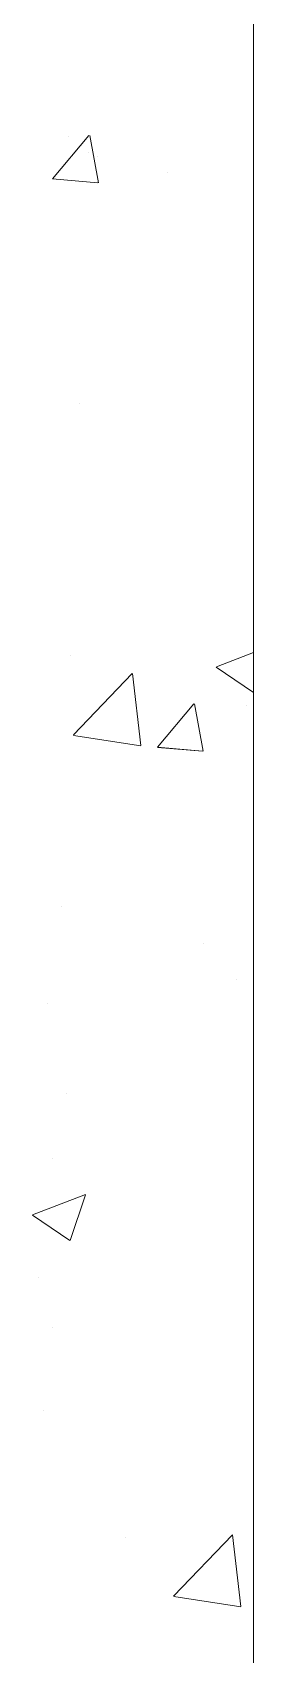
# Model space of a CAD drawing. Header units: millimetres. Extents: x 470010 to 1231400, y -134005 to 421770.
# Drawn here: x 672899 to 672974, y -13485 to -12940 of the extents above; entities that cross this region are included whole.
import ezdxf
from ezdxf.enums import TextEntityAlignment as Align

# ---------------------------------------------------------------- set-up
doc = ezdxf.new("R2010")
doc.units = ezdxf.units.MM
doc.layers.get('Defpoints').update_dxf_attribs({"color": 140})
doc.layers.add('АР_Стены ПЕНОблок', color=52, linetype='Continuous', lineweight=20)
doc.layers.add('АР_Штриховка', color=8, linetype='Continuous', lineweight=0)
doc.styles.add('style1', font='ARIALN.TTF')

# ---------------------------------------------------------------- blocks, each defined once
blk = doc.blocks.new('A$C9108343f')
at = {"layer": 'АР_Стены ПЕНОблок', "color": 18, "linetype": 'Continuous', "lineweight": 20, "true_color": 0x000000}
blk.add_line((7254.96, 21355), (7254.96, 97555), dxfattribs=at)
at = {"layer": 'АР_Штриховка', "color": 18, "linetype": 'Continuous', "lineweight": 0, "true_color": 0x000000}
for p, q in [((7187.34, 87376.75), (7199.59, 87391.34)), ((7192.73, 87390.9), (7192.73, 87390.9)), ((7202.81, 87375.47), (7199.87, 87391.39)), ((7199.59, 87385.71), (7199.59, 87385.71)), ((7202.39, 87384.42), (7202.39, 87384.42)), ((7225.84, 87378.85), (7225.84, 87378.85)), ((7187.34, 87376.75), (7202.53, 87375.42)), ((7196.5, 87301.15), (7196.5, 87301.15)), ((7193.41, 87216.6), (7193.41, 87216.6)), ((7242.44, 87212.75), (7254.96, 87217.56)), ((7194.37, 87189.84), (7214.15, 87210.46)), ((7217.04, 87186.35), (7214.23, 87210.47)), ((7242.37, 87212.59), (7254.96, 87204.1)), ((7222.59, 87185.69), (7234.83, 87200.29)), ((7238.05, 87184.41), (7235.12, 87200.33)), ((7252.61, 87199.61), (7252.61, 87199.61)), ((7194.43, 87189.72), (7217.02, 87186.21)), ((7222.59, 87185.69), (7237.77, 87184.36)), ((7190.32, 87132.04), (7190.32, 87132.04)), ((7237.99, 87119.79), (7237.99, 87119.79)), ((7249.38, 87107.8), (7249.38, 87107.8)), ((7185.79, 87099.43), (7185.79, 87099.43)), ((7191.98, 87069.26), (7191.98, 87069.26)), ((7187.23, 87047.49), (7187.23, 87047.49)), ((7180.64, 87028.57), (7198.42, 87035.39)), ((7193.22, 87019.88), (7198.37, 87035.23)), ((7180.57, 87028.4), (7193.2, 87019.88)), ((7182.56, 87007.62), (7182.56, 87007.62)), ((7187.45, 86990.68), (7187.45, 86990.68)), ((7184.14, 86962.93), (7184.14, 86962.93)), ((7228.04, 86900.37), (7247.83, 86920.99)), ((7250.71, 86896.88), (7247.91, 86921)), ((7211.94, 86920.1), (7211.94, 86920.1)), ((7228.1, 86900.25), (7250.69, 86896.75))]:
    blk.add_line(p, q, dxfattribs=at)
at = {"layer": 'Defpoints', "color": 18, "true_color": 0x000000, "style": 'style1'}
for p in [(143949.34, 316089.12), (143974.98, 281639.5), (143890.4, 273244.71), (143839.99, 264276.81), (143967.75, 254892.38), (12251.96, 104178.14), (12382.58, 96023.14)]:
    blk.add_attdef('АР-ПОМЕЩЕНИЕ:НАИМЕНОВАНИЕ', text='', height=100, dxfattribs=at).set_placement(p, align=Align.MIDDLE)
at = {"layer": 'Defpoints', "color": 18, "true_color": 0x000000, "style": 'style1', "flags": 8}
for p in [(143951.3, 279099.09), (143848.34, 269251.11), (143875.33, 260094.25), (144049.74, 250824.7), (163419.28, 238153.36), (155897.46, 237965.97), (183037.2, 237965.97), (143342.94, 237876.19)]:
    blk.add_attdef('АР-ПОМЕЩЕНИЕ:НАИМЕНОВАНИЕ', text='', height=100, dxfattribs=at).set_placement(p, align=Align.MIDDLE)

msp = doc.modelspace()

# ---------------------------------------------------------------- linework, layer by layer
at = {"layer": 'АР_Стены ПЕНОблок', "color": 18, "linetype": 'Continuous', "lineweight": 20, "true_color": 0x000000}
msp.add_line((672973.57, -79011.242), (672973.57, -2811.242), dxfattribs=at)
at = {"layer": 'АР_Штриховка', "color": 18, "linetype": 'Continuous', "lineweight": 0, "true_color": 0x000000}
for p, q in [((672905.956, -12989.492), (672918.202, -12974.898)), ((672921.422, -12990.772), (672918.485, -12974.851)), ((672905.956, -12989.496), (672921.138, -12990.824)), ((672961.053, -13153.489), (672973.57, -13148.684)), ((672912.98, -13176.4), (672932.763, -13155.781)), ((672935.649, -13179.894), (672932.843, -13155.771)), ((672960.98, -13153.65), (672973.57, -13162.142)), ((672941.2, -13180.548), (672953.445, -13165.955)), ((672956.665, -13181.829), (672953.728, -13165.908)), ((672913.038, -13176.524), (672935.628, -13180.028)), ((672941.2, -13180.553), (672956.382, -13181.881)), ((672899.251, -13337.677), (672917.036, -13330.85)), ((672911.828, -13346.366), (672916.979, -13331.017)), ((672899.178, -13337.838), (672911.813, -13346.36)), ((672946.655, -13465.868), (672966.438, -13445.249)), ((672969.324, -13469.362), (672966.518, -13445.24)), ((672946.713, -13465.992), (672969.303, -13469.496))]:
    msp.add_line(p, q, dxfattribs=at)

# ---------------------------------------------------------------- block references
msp.add_blockref('A$C9108343f', (665718.612, -100366.242))

doc.saveas('drawing.dxf')
